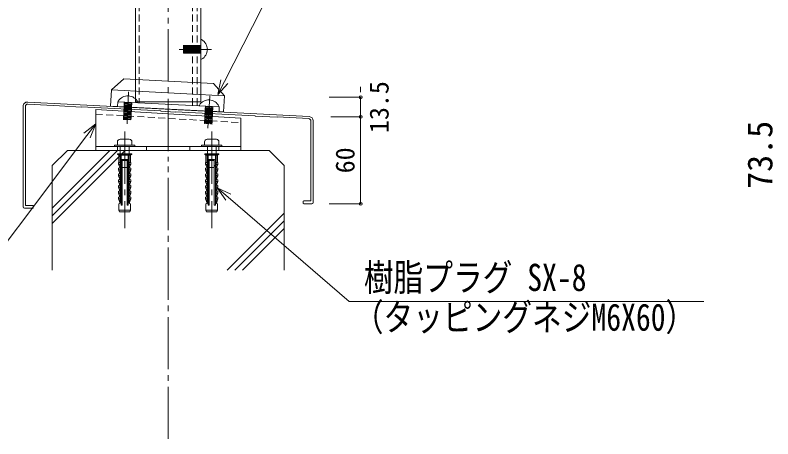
# Model space of a CAD drawing. Units: millimetres at full size. Extents: x -3425 to 3421, y -1129 to 1133.
# Drawn here: x -2199 to -1677, y -771 to -479 of the extents above; entities that cross this region are included whole.
import ezdxf
from ezdxf.enums import TextEntityAlignment as Align

# ---------------------------------------------------------------- set-up
doc = ezdxf.new("R2010")
doc.units = ezdxf.units.MM
doc.header["$LTSCALE"] = 4
doc.header["$PDMODE"] = 32
doc.header["$PDSIZE"] = 2
doc.linetypes.add('CHAIN2', pattern=[12, 9, -1, 1, -1])
doc.linetypes.add('DASHED1', pattern=[1.8, 1.2, -0.6])
for name, color, linetype, lineweight in [('0-0_0', 7, 'Continuous', 18), ('0-1_1手摺寸法', 3, 'Continuous', 9), ('0-3_2躯体線', 4, 'Continuous', 9), ('0-4_3中心線', 2, 'CHAIN2', 18), ('0-5_41ｱﾙﾐ', 6, 'Continuous', 18), ('0-6_42ｱﾙﾐ部品', 6, 'Continuous', 18), ('0-A__0-1_一般図', 7, 'Continuous', 18), ('1-1_TOURISIN', 1, 'CHAIN2', 18), ('1-5_笠木', 3, 'Continuous', 18), ('1-7_寸法', 4, 'Continuous', 9)]:
    doc.layers.add(name, color=color, linetype=linetype, lineweight=lineweight)
doc.styles.add('ＭＳ ゴシック', font='')
doc.styles.get('ＭＳ ゴシック').set_extended_font_data('MS Gothic')

msp = doc.modelspace()

# ---------------------------------------------------------------- linework, layer by layer
at = {"layer": '0-0_0'}
for p, q in [((-2116.399, -10.416), (-2116.398, -538.706)), ((-2071.39, -10.416), (-2071.389, -538.706)), ((-2116.398, -538.706), (-2071.389, -538.706))]:
    msp.add_line(p, q, dxfattribs=at)
for points in [[(-2059.732, -533.676), (-2055.201, -524.761), (-2009.766, -435.372), (-1909.933, -435.372)], [(-2052.812, -525.976), (-2059.732, -533.676), (-2057.59, -523.547)], [(-2143.908, -553.908), (-2149.915, -561.903), (-2245.046, -688.528), (-2522.591, -688.528)], [(-2147.772, -563.512), (-2143.908, -553.908), (-2152.057, -560.294)], [(-2050.741, -602.535), (-2060.061, -598.027), (-2054.243, -606.591)], [(-2060.061, -598.027), (-2052.492, -604.563), (-1969.258, -676.438), (-1724.659, -676.438)]]:
    msp.add_lwpolyline(points, dxfattribs=at)
at = {"layer": '0-1_1手摺寸法', "lineweight": 18}
for p, q in [((-1961.248, -531.982), (-1961.248, -528.382)), ((-1982.908, -535.582), (-1961.248, -535.582)), ((-1961.248, -549.082), (-1961.248, -535.582)), ((-1961.248, -535.582), (-1961.248, -549.082)), ((-1981.908, -549.082), (-1961.248, -549.082)), ((-1981.908, -549.082), (-1961.248, -549.082)), ((-1961.248, -549.082), (-1961.248, -609.082)), ((-1961.248, -605.482), (-1961.248, -552.682)), ((-1961.248, -552.682), (-1961.248, -556.282)), ((-1982.908, -609.082), (-1961.248, -609.082))]:
    msp.add_line(p, q, dxfattribs=at)
at = {"layer": '0-1_1手摺寸法'}
for p in [(-1961.248, -535.582), (-1961.248, -549.082), (-1961.248, -609.082)]:
    msp.add_point(p, dxfattribs=at)
at = {"layer": '0-3_2躯体線'}
for p, q in [((-2071.394, -509.303), (-2071.394, -495.803)), ((-2070.894, -495.803), (-2071.394, -495.803)), ((-2083.432, -499.753), (-2082.776, -505.353)), ((-2083.394, -505.053), (-2083.394, -500.053)), ((-2071.394, -500.053), (-2083.394, -500.053)), ((-2082.929, -499.753), (-2082.272, -505.353)), ((-2082.426, -499.753), (-2081.769, -505.353)), ((-2081.922, -499.753), (-2081.265, -505.353)), ((-2081.419, -499.753), (-2080.762, -505.353)), ((-2080.915, -499.753), (-2080.258, -505.353)), ((-2080.412, -499.753), (-2079.755, -505.353)), ((-2079.908, -499.753), (-2079.252, -505.353)), ((-2079.405, -499.753), (-2078.748, -505.353)), ((-2078.902, -499.753), (-2078.245, -505.353)), ((-2078.398, -499.753), (-2077.741, -505.353)), ((-2077.895, -499.753), (-2077.238, -505.353)), ((-2077.391, -499.753), (-2076.734, -505.353)), ((-2076.888, -499.753), (-2076.231, -505.353)), ((-2076.384, -499.753), (-2075.728, -505.353)), ((-2075.881, -499.753), (-2075.224, -505.353)), ((-2075.378, -499.753), (-2074.721, -505.353)), ((-2074.874, -499.753), (-2074.217, -505.353)), ((-2074.371, -499.753), (-2073.714, -505.353)), ((-2073.867, -499.753), (-2073.21, -505.353)), ((-2073.364, -499.753), (-2072.707, -505.353)), ((-2072.86, -499.753), (-2072.204, -505.353)), ((-2072.357, -499.753), (-2071.7, -505.353)), ((-2071.854, -499.753), (-2071.394, -503.676)), ((-2086.334, -502.553), (-2064.077, -502.553)), ((-2071.394, -505.053), (-2083.394, -505.053)), ((-2070.894, -509.303), (-2071.394, -509.303)), ((-2122.3, -554.024), (-2121.245, -531.793)), ((-2066.483, -556.808), (-2065.321, -534.582)), ((-2128.311, -538.282), (-2128.334, -538.781)), ((-2114.85, -539.421), (-2128.334, -538.781)), ((-2124.089, -538.982), (-2124.658, -550.969)), ((-2124.602, -543.451), (-2118.977, -543.06)), ((-2124.578, -542.948), (-2118.953, -542.557)), ((-2124.554, -542.445), (-2118.929, -542.054)), ((-2124.53, -541.942), (-2118.905, -541.552)), ((-2124.506, -541.439), (-2118.881, -541.048)), ((-2124.482, -540.936), (-2118.858, -540.546)), ((-2124.458, -540.434), (-2118.834, -540.043)), ((-2124.434, -539.931), (-2118.81, -539.54)), ((-2124.411, -539.428), (-2120.47, -539.154)), ((-2119.095, -539.22), (-2119.664, -551.206)), ((-2114.826, -538.922), (-2114.85, -539.421)), ((-2072.418, -541.036), (-2072.444, -541.536)), ((-2072.444, -541.536), (-2058.962, -542.24)), ((-2068.2, -541.758), (-2068.826, -553.741)), ((-2063.01, -544.002), (-2068.568, -543.054)), ((-2062.983, -543.499), (-2068.541, -542.551)), ((-2062.957, -542.996), (-2068.515, -542.048)), ((-2062.931, -542.494), (-2066.824, -541.829)), ((-2063.206, -542.018), (-2063.833, -554.002)), ((-2058.936, -541.741), (-2058.962, -542.24)), ((-2124.84, -548.479), (-2119.215, -548.089)), ((-2124.816, -547.976), (-2119.192, -547.586)), ((-2124.792, -547.474), (-2119.168, -547.083)), ((-2124.769, -546.971), (-2119.144, -546.58)), ((-2124.745, -546.468), (-2119.12, -546.077)), ((-2124.721, -545.965), (-2119.096, -545.574)), ((-2124.697, -545.462), (-2119.072, -545.072)), ((-2124.673, -544.959), (-2119.048, -544.569)), ((-2124.649, -544.456), (-2119.024, -544.066)), ((-2124.626, -543.954), (-2119.001, -543.563)), ((-2063.272, -549.029), (-2068.83, -548.081)), ((-2063.246, -548.526), (-2068.804, -547.578)), ((-2063.22, -548.024), (-2068.778, -547.076)), ((-2063.194, -547.521), (-2068.752, -546.573)), ((-2063.167, -547.018), (-2068.725, -546.07)), ((-2063.141, -546.516), (-2068.699, -545.567)), ((-2063.115, -546.013), (-2068.673, -545.064)), ((-2063.088, -545.51), (-2068.646, -544.562)), ((-2063.062, -545.008), (-2068.62, -544.059)), ((-2063.036, -544.505), (-2068.594, -543.556)), ((-2124.96, -550.994), (-2119.335, -550.603)), ((-2124.936, -550.491), (-2119.311, -550.1)), ((-2124.912, -549.988), (-2119.287, -549.597)), ((-2124.888, -549.485), (-2119.263, -549.094)), ((-2124.864, -548.982), (-2119.239, -548.592)), ((-2119.664, -551.206), (-2124.658, -550.969)), ((-2063.535, -554.057), (-2069.093, -553.108)), ((-2063.509, -553.554), (-2069.067, -552.606)), ((-2063.483, -553.051), (-2069.041, -552.103)), ((-2063.456, -552.548), (-2069.014, -551.6)), ((-2063.43, -552.046), (-2068.988, -551.098)), ((-2063.404, -551.543), (-2068.962, -550.595)), ((-2063.378, -551.04), (-2068.936, -550.092)), ((-2063.351, -550.538), (-2068.909, -549.589)), ((-2063.325, -550.035), (-2068.883, -549.086)), ((-2063.299, -549.532), (-2068.857, -548.584)), ((-2068.826, -553.741), (-2063.833, -554.002)), ((-2163.402, -572.206), (-2173.908, -582.712)), ((-2173.908, -617.33), (-2128.784, -572.206)), ((-2173.908, -612.036), (-2134.078, -572.206)), ((-2173.908, -622.623), (-2123.49, -572.206)), ((-2163.402, -572.206), (-2024.415, -572.206)), ((-2024.415, -572.206), (-2013.908, -582.712)), ((-2173.908, -654.959), (-2173.908, -582.712)), ((-2013.908, -654.959), (-2013.908, -582.712)), ((-2053.345, -654.959), (-2013.908, -615.522)), ((-2048.051, -654.959), (-2013.908, -620.816)), ((-2042.758, -654.959), (-2013.908, -626.11))]:
    msp.add_line(p, q, dxfattribs=at)
for centre, start, end in [((-2074.589, -502.553), 298.699, 61.301), ((-2121.744, -542.293), 25.982, 148.584), ((-2065.87, -545.079), 25.706, 148.309)]:
    msp.add_arc(centre, 7.695, start, end, dxfattribs=at)
at = {"layer": '0-4_3中心線'}
msp.add_line((-2093.916, 615.322), (-2093.908, -579.792), dxfattribs=at)
at = {"layer": '0-5_41ｱﾙﾐ', "linetype": 'DASHED1'}
for p, q in [((-2113.908, -384.948), (-2113.908, -539.484)), ((-2077.108, -384.948), (-2077.108, -541.319)), ((-2073.908, -384.948), (-2073.908, -541.479)), ((-2143.908, -547.174), (-2043.908, -553.132))]:
    msp.add_line(p, q, dxfattribs=at)
at = {"layer": '0-5_41ｱﾙﾐ'}
for p, q in [((-2128.764, -541.947), (-2128.604, -538.751)), ((-2128.604, -538.751), (-2058.691, -542.238)), ((-2058.857, -545.574), (-2058.691, -542.238)), ((-2143.908, -543.971), (-2043.908, -549.924)), ((-2143.908, -572.206), (-2143.908, -543.971)), ((-2043.908, -572.206), (-2043.908, -549.924)), ((-2043.908, -569.576), (-2143.908, -569.576)), ((-2043.908, -572.206), (-2143.908, -572.206))]:
    msp.add_line(p, q, dxfattribs=at)
at = {"layer": '0-6_42ｱﾙﾐ部品'}
msp.add_line((-2132.997, -530.458), (-2055.107, -534.603), dxfattribs=at)
msp.add_lwpolyline([(-2093.908, -524.527), (-2124.583, -522.894), (-2132.997, -530.458), (-2133.595, -541.696), (-2055.7, -545.738), (-2055.107, -534.603), (-2062.671, -526.189)], close=True, dxfattribs=at)
at = {"layer": '0-A__0-1_一般図', "color": 3, "linetype": 'DASHED1'}
for p, q in [((-2128.908, -569.576), (-2128.908, -572.206)), ((-2108.908, -569.576), (-2108.908, -572.206)), ((-2078.908, -569.576), (-2078.908, -572.206)), ((-2058.908, -569.576), (-2058.908, -572.206))]:
    msp.add_line(p, q, dxfattribs=at)
at = {"layer": '1-1_TOURISIN'}
msp.add_line((-2093.908, -771.254), (-2093.908, -579.792), dxfattribs=at)
at = {"layer": '1-5_笠木'}
for p, q in [((-2193.908, -541.865), (-2193.908, -611.206)), ((-2192.308, -541.876), (-2192.308, -610.206)), ((-2190.753, -538.869), (-1996.753, -548.934)), ((-2190.625, -540.278), (-2168.908, -541.404)), ((-2168.908, -541.605), (-2168.908, -541.404)), ((-2168.908, -541.605), (-2153.908, -542.383)), ((-2153.908, -542.383), (-2153.908, -542.183)), ((-2153.908, -542.183), (-2098.908, -545.036)), ((-2098.908, -545.237), (-2098.908, -545.036)), ((-2098.908, -545.237), (-2088.908, -545.756)), ((-2088.908, -545.756), (-2088.908, -545.555)), ((-2088.908, -545.555), (-2033.908, -548.409)), ((-2033.908, -548.609), (-2033.908, -548.409)), ((-2033.908, -548.609), (-2018.908, -549.387)), ((-2018.908, -549.387), (-2018.908, -549.187)), ((-2018.908, -549.187), (-1997.025, -550.322)), ((-1995.508, -551.92), (-1995.508, -607.082)), ((-1993.908, -551.93), (-1993.908, -608.082)), ((-2192.308, -610.206), (-2187.408, -610.206)), ((-2186.908, -610.706), (-2186.908, -611.706)), ((-2000.908, -607.582), (-2000.908, -608.582)), ((-2000.408, -607.082), (-1995.508, -607.082)), ((-2000.408, -609.082), (-1994.908, -609.082)), ((-2192.908, -612.206), (-2187.408, -612.206))]:
    msp.add_line(p, q, dxfattribs=at)
for centre, radius, start, end in [((-2190.908, -541.865), 3, 87.03, 180), ((-2190.708, -541.876), 1.6, 87.03, 180), ((-1997.108, -551.92), 1.6, 0, 87.03), ((-1996.908, -551.93), 3, 0, 87.03), ((-2187.408, -610.706), 0.5, 0, 90), ((-2000.408, -607.582), 0.5, 90, 180), ((-2000.408, -608.582), 0.5, 180, 270), ((-1994.908, -608.082), 1, 270, 0), ((-2192.908, -611.206), 1, 180, 270), ((-2187.408, -611.706), 0.5, 270, 0)]:
    msp.add_arc(centre, radius, start, end, dxfattribs=at)
at = {"layer": '1-7_寸法', "color": 1, "linetype": 'CHAIN2', "lineweight": 18}
for p, q in [((-2123.916, -559.206), (-2123.916, -626.003)), ((-2063.9, -559.206), (-2063.9, -626.003))]:
    msp.add_line(p, q, dxfattribs=at)
at = {"layer": '1-7_寸法'}
for p, q in [((-2116.909, -568.576), (-2130.909, -568.576)), ((-2130.909, -568.576), (-2130.909, -569.576)), ((-2128.909, -568.576), (-2128.909, -566.376)), ((-2127.109, -564.576), (-2120.709, -564.576)), ((-2118.909, -566.376), (-2118.909, -568.576)), ((-2070.908, -568.576), (-2056.908, -568.576)), ((-2068.908, -566.376), (-2068.908, -568.576)), ((-2060.708, -564.576), (-2067.108, -564.576)), ((-2058.908, -568.576), (-2058.908, -566.376)), ((-2056.908, -568.576), (-2056.908, -569.576)), ((-2126.909, -569.576), (-2126.909, -574.576)), ((-2120.909, -569.576), (-2120.909, -574.576)), ((-2066.908, -569.576), (-2066.908, -574.576)), ((-2060.908, -569.576), (-2060.908, -574.576)), ((-2119.059, -574.576), (-2128.773, -574.576)), ((-2128.773, -575.076), (-2128.773, -574.576)), ((-2119.059, -575.076), (-2128.773, -575.076)), ((-2128.773, -575.076), (-2127.916, -575.433)), ((-2127.916, -580.576), (-2127.916, -575.433)), ((-2127.066, -575.433), (-2127.916, -575.433)), ((-2127.316, -575.076), (-2126.416, -575.433)), ((-2127.316, -575.076), (-2127.066, -575.433)), ((-2127.066, -608.342), (-2127.066, -575.433)), ((-2121.416, -575.433), (-2126.416, -575.433)), ((-2126.416, -609.701), (-2126.416, -575.433)), ((-2121.988, -578.576), (-2125.845, -578.576)), ((-2125.666, -609.701), (-2125.666, -578.576)), ((-2122.166, -579.148), (-2125.666, -579.148)), ((-2122.166, -609.701), (-2122.166, -578.576)), ((-2120.516, -575.076), (-2121.416, -575.433)), ((-2121.416, -609.701), (-2121.416, -575.433)), ((-2120.516, -575.076), (-2120.766, -575.433)), ((-2119.916, -575.433), (-2120.766, -575.433)), ((-2120.766, -608.342), (-2120.766, -575.433)), ((-2119.059, -575.076), (-2119.916, -575.433)), ((-2119.916, -580.576), (-2119.916, -575.433)), ((-2119.059, -574.576), (-2119.059, -575.076)), ((-2068.757, -574.576), (-2059.043, -574.576)), ((-2068.757, -574.576), (-2068.757, -575.076)), ((-2068.757, -575.076), (-2059.043, -575.076)), ((-2068.757, -575.076), (-2067.9, -575.433)), ((-2067.9, -575.433), (-2067.05, -575.433)), ((-2067.9, -580.576), (-2067.9, -575.433)), ((-2067.3, -575.076), (-2067.05, -575.433)), ((-2067.3, -575.076), (-2066.4, -575.433)), ((-2067.05, -608.342), (-2067.05, -575.433)), ((-2066.4, -575.433), (-2061.4, -575.433)), ((-2066.4, -609.701), (-2066.4, -575.433)), ((-2065.828, -578.576), (-2061.971, -578.576)), ((-2065.65, -609.701), (-2065.65, -578.576)), ((-2065.65, -579.148), (-2062.15, -579.148)), ((-2062.15, -609.701), (-2062.15, -578.576)), ((-2060.5, -575.076), (-2061.4, -575.433)), ((-2061.4, -609.701), (-2061.4, -575.433)), ((-2060.5, -575.076), (-2060.75, -575.433)), ((-2060.75, -608.342), (-2060.75, -575.433)), ((-2060.75, -575.433), (-2059.9, -575.433)), ((-2059.043, -575.076), (-2059.9, -575.433)), ((-2059.9, -580.576), (-2059.9, -575.433)), ((-2059.043, -575.076), (-2059.043, -574.576)), ((-2127.382, -584.246), (-2128.216, -584.576)), ((-2128.216, -585.719), (-2128.216, -584.576)), ((-2127.366, -581.915), (-2128.166, -581.915)), ((-2127.122, -584.01), (-2128.166, -581.915)), ((-2126.416, -582.576), (-2125.666, -582.576)), ((-2126.416, -583.076), (-2125.666, -583.076)), ((-2122.166, -584.148), (-2125.666, -584.148)), ((-2121.416, -582.576), (-2122.166, -582.576)), ((-2121.416, -583.076), (-2122.166, -583.076)), ((-2120.711, -584.01), (-2119.666, -581.915)), ((-2120.466, -581.915), (-2119.666, -581.915)), ((-2120.45, -584.246), (-2119.616, -584.576)), ((-2119.616, -585.719), (-2119.616, -584.576)), ((-2067.366, -584.246), (-2068.2, -584.576)), ((-2068.2, -585.719), (-2068.2, -584.576)), ((-2067.35, -581.915), (-2068.15, -581.915)), ((-2067.105, -584.01), (-2068.15, -581.915)), ((-2066.4, -582.576), (-2065.65, -582.576)), ((-2066.4, -583.076), (-2065.65, -583.076)), ((-2065.65, -584.148), (-2062.15, -584.148)), ((-2061.4, -582.576), (-2062.15, -582.576)), ((-2061.4, -583.076), (-2062.15, -583.076)), ((-2060.694, -584.01), (-2059.65, -581.915)), ((-2060.45, -581.915), (-2059.65, -581.915)), ((-2060.434, -584.246), (-2059.6, -584.576)), ((-2059.6, -585.719), (-2059.6, -584.576)), ((-2127.366, -585.719), (-2128.216, -585.719)), ((-2127.22, -588.142), (-2128.216, -585.719)), ((-2127.382, -588.246), (-2128.216, -588.576)), ((-2128.216, -589.719), (-2128.216, -588.576)), ((-2127.366, -589.719), (-2128.216, -589.719)), ((-2127.262, -592.178), (-2128.216, -589.719)), ((-2120.612, -588.142), (-2119.616, -585.719)), ((-2120.57, -592.178), (-2119.616, -589.719)), ((-2120.466, -585.719), (-2119.616, -585.719)), ((-2120.466, -589.719), (-2119.616, -589.719)), ((-2120.45, -588.246), (-2119.616, -588.576)), ((-2119.616, -589.719), (-2119.616, -588.576)), ((-2067.35, -585.719), (-2068.2, -585.719)), ((-2067.204, -588.142), (-2068.2, -585.719)), ((-2067.366, -588.246), (-2068.2, -588.576)), ((-2068.2, -589.719), (-2068.2, -588.576)), ((-2067.35, -589.719), (-2068.2, -589.719)), ((-2067.246, -592.178), (-2068.2, -589.719)), ((-2060.596, -588.142), (-2059.6, -585.719)), ((-2060.554, -592.178), (-2059.6, -589.719)), ((-2060.45, -585.719), (-2059.6, -585.719)), ((-2060.45, -589.719), (-2059.6, -589.719)), ((-2060.434, -588.246), (-2059.6, -588.576)), ((-2059.6, -589.719), (-2059.6, -588.576)), ((-2127.382, -592.246), (-2128.216, -592.576)), ((-2128.216, -593.719), (-2128.216, -592.576)), ((-2127.366, -593.719), (-2128.216, -593.719)), ((-2127.262, -596.178), (-2128.216, -593.719)), ((-2120.57, -596.178), (-2119.616, -593.719)), ((-2120.466, -593.719), (-2119.616, -593.719)), ((-2120.45, -592.246), (-2119.616, -592.576)), ((-2119.616, -593.719), (-2119.616, -592.576)), ((-2067.366, -592.246), (-2068.2, -592.576)), ((-2068.2, -593.719), (-2068.2, -592.576)), ((-2067.35, -593.719), (-2068.2, -593.719)), ((-2067.246, -596.178), (-2068.2, -593.719)), ((-2060.554, -596.178), (-2059.6, -593.719)), ((-2060.45, -593.719), (-2059.6, -593.719)), ((-2060.434, -592.246), (-2059.6, -592.576)), ((-2059.6, -593.719), (-2059.6, -592.576)), ((-2127.382, -596.246), (-2128.216, -596.576)), ((-2128.216, -597.719), (-2128.216, -596.576)), ((-2127.366, -597.719), (-2128.216, -597.719)), ((-2127.262, -600.178), (-2128.216, -597.719)), ((-2127.382, -600.246), (-2128.216, -600.576)), ((-2128.216, -601.719), (-2128.216, -600.576)), ((-2120.57, -600.178), (-2119.616, -597.719)), ((-2120.466, -597.719), (-2119.616, -597.719)), ((-2120.45, -596.246), (-2119.616, -596.576)), ((-2120.45, -600.246), (-2119.616, -600.576)), ((-2119.616, -597.719), (-2119.616, -596.576)), ((-2119.616, -601.719), (-2119.616, -600.576)), ((-2067.366, -596.246), (-2068.2, -596.576)), ((-2068.2, -597.719), (-2068.2, -596.576)), ((-2067.35, -597.719), (-2068.2, -597.719)), ((-2067.246, -600.178), (-2068.2, -597.719)), ((-2067.366, -600.246), (-2068.2, -600.576)), ((-2068.2, -601.719), (-2068.2, -600.576)), ((-2060.554, -600.178), (-2059.6, -597.719)), ((-2060.45, -597.719), (-2059.6, -597.719)), ((-2060.434, -596.246), (-2059.6, -596.576)), ((-2060.434, -600.246), (-2059.6, -600.576)), ((-2059.6, -597.719), (-2059.6, -596.576)), ((-2059.6, -601.719), (-2059.6, -600.576)), ((-2127.366, -601.719), (-2128.216, -601.719)), ((-2127.262, -604.178), (-2128.216, -601.719)), ((-2127.382, -604.246), (-2128.216, -604.576)), ((-2128.216, -605.719), (-2128.216, -604.576)), ((-2127.366, -605.719), (-2128.216, -605.719)), ((-2127.115, -608.558), (-2128.216, -605.719)), ((-2120.717, -608.558), (-2119.616, -605.719)), ((-2120.57, -604.178), (-2119.616, -601.719)), ((-2120.466, -601.719), (-2119.616, -601.719)), ((-2120.466, -605.719), (-2119.616, -605.719)), ((-2120.45, -604.246), (-2119.616, -604.576)), ((-2119.616, -605.719), (-2119.616, -604.576)), ((-2067.35, -601.719), (-2068.2, -601.719)), ((-2067.246, -604.178), (-2068.2, -601.719)), ((-2067.366, -604.246), (-2068.2, -604.576)), ((-2068.2, -605.719), (-2068.2, -604.576)), ((-2067.35, -605.719), (-2068.2, -605.719)), ((-2067.099, -608.558), (-2068.2, -605.719)), ((-2060.701, -608.558), (-2059.6, -605.719)), ((-2060.554, -604.178), (-2059.6, -601.719)), ((-2060.45, -601.719), (-2059.6, -601.719)), ((-2060.45, -605.719), (-2059.6, -605.719)), ((-2060.434, -604.246), (-2059.6, -604.576)), ((-2059.6, -605.719), (-2059.6, -604.576)), ((-2127.916, -609.076), (-2127.342, -608.789)), ((-2127.916, -613.433), (-2127.916, -609.076)), ((-2119.916, -609.076), (-2120.49, -608.789)), ((-2119.916, -613.433), (-2119.916, -609.076)), ((-2067.9, -609.076), (-2067.326, -608.789)), ((-2067.9, -613.433), (-2067.9, -609.076)), ((-2059.9, -609.076), (-2060.474, -608.789)), ((-2059.9, -613.433), (-2059.9, -609.076)), ((-2119.916, -613.433), (-2127.916, -613.433)), ((-2127.524, -614.576), (-2127.916, -613.433)), ((-2120.309, -614.576), (-2127.524, -614.576)), ((-2119.916, -613.433), (-2120.309, -614.576)), ((-2067.9, -613.433), (-2059.9, -613.433)), ((-2067.9, -613.433), (-2067.508, -614.576)), ((-2067.508, -614.576), (-2060.292, -614.576)), ((-2060.292, -614.576), (-2059.9, -613.433))]:
    msp.add_line(p, q, dxfattribs=at)
for points in [[(-2116.909, -568.576), (-2116.909, -569.576), (-2130.909, -569.576)], [(-2070.908, -568.576), (-2070.908, -569.576), (-2056.908, -569.576)], [(-2128.166, -581.915), (-2128.166, -580.576), (-2127.066, -580.576)], [(-2119.666, -581.915), (-2119.666, -580.576), (-2120.766, -580.576)], [(-2068.15, -581.915), (-2068.15, -580.576), (-2067.05, -580.576)], [(-2059.65, -581.915), (-2059.65, -580.576), (-2060.75, -580.576)]]:
    msp.add_lwpolyline(points, dxfattribs=at)
for centre, radius, start, end in [((-2127.109, -566.376), 1.8, 90, 180), ((-2120.709, -566.376), 1.8, 0, 90), ((-2067.108, -566.376), 1.8, 90, 180), ((-2060.708, -566.376), 1.8, 0, 90), ((-2125.845, -579.148), 0.572, 90, 180), ((-2121.988, -579.148), 0.572, 0, 90), ((-2065.828, -579.148), 0.572, 90, 180), ((-2061.971, -579.148), 0.572, 0, 90), ((-2127.566, -583.781), 0.5, 291.606, 0), ((-2127.366, -581.615), 0.3, 270, 0), ((-2120.466, -581.615), 0.3, 180, 270), ((-2120.266, -583.781), 0.5, 180, 248.394), ((-2067.55, -583.781), 0.5, 291.606, 0), ((-2067.35, -581.615), 0.3, 270, 0), ((-2060.45, -581.615), 0.3, 180, 270), ((-2060.25, -583.781), 0.5, 180, 248.394), ((-2127.566, -587.781), 0.5, 291.606, 0), ((-2127.366, -585.419), 0.3, 270, 0), ((-2127.366, -589.419), 0.3, 270, 0), ((-2120.466, -585.419), 0.3, 180, 270), ((-2120.266, -587.781), 0.5, 180, 248.394), ((-2120.466, -589.419), 0.3, 180, 270), ((-2067.55, -587.781), 0.5, 291.606, 0), ((-2067.35, -585.419), 0.3, 270, 0), ((-2067.35, -589.419), 0.3, 270, 0), ((-2060.45, -585.419), 0.3, 180, 270), ((-2060.25, -587.781), 0.5, 180, 248.394), ((-2060.45, -589.419), 0.3, 180, 270), ((-2127.566, -591.781), 0.5, 291.606, 0), ((-2127.366, -593.419), 0.3, 270, 0), ((-2120.266, -591.781), 0.5, 180, 248.394), ((-2120.466, -593.419), 0.3, 180, 270), ((-2067.55, -591.781), 0.5, 291.606, 0), ((-2067.35, -593.419), 0.3, 270, 0), ((-2060.25, -591.781), 0.5, 180, 248.394), ((-2060.45, -593.419), 0.3, 180, 270), ((-2127.566, -595.781), 0.5, 291.606, 0), ((-2127.566, -599.781), 0.5, 291.606, 0), ((-2127.366, -597.419), 0.3, 270, 0), ((-2120.266, -595.781), 0.5, 180, 248.394), ((-2120.466, -597.419), 0.3, 180, 270), ((-2120.266, -599.781), 0.5, 180, 248.394), ((-2067.55, -595.781), 0.5, 291.606, 0), ((-2067.55, -599.781), 0.5, 291.606, 0), ((-2067.35, -597.419), 0.3, 270, 0), ((-2060.25, -595.781), 0.5, 180, 248.394), ((-2060.45, -597.419), 0.3, 180, 270), ((-2060.25, -599.781), 0.5, 180, 248.394), ((-2127.566, -603.781), 0.5, 291.606, 0), ((-2127.366, -601.419), 0.3, 270, 0), ((-2127.366, -605.419), 0.3, 270, 0), ((-2120.466, -601.419), 0.3, 180, 270), ((-2120.266, -603.781), 0.5, 180, 248.394), ((-2120.466, -605.419), 0.3, 180, 270), ((-2067.55, -603.781), 0.5, 291.606, 0), ((-2067.35, -601.419), 0.3, 270, 0), ((-2067.35, -605.419), 0.3, 270, 0), ((-2060.45, -601.419), 0.3, 180, 270), ((-2060.25, -603.781), 0.5, 180, 248.394), ((-2060.45, -605.419), 0.3, 180, 270), ((-2127.566, -608.342), 0.5, 296.565, 0), ((-2126.041, -609.701), 0.375, 180, 0), ((-2121.791, -609.701), 0.375, 180, 0), ((-2120.266, -608.342), 0.5, 180, 243.435), ((-2067.55, -608.342), 0.5, 296.565, 0), ((-2066.025, -609.701), 0.375, 180, 0), ((-2061.775, -609.701), 0.375, 180, 0), ((-2060.25, -608.342), 0.5, 180, 243.435)]:
    msp.add_arc(centre, radius, start, end, dxfattribs=at)

# ---------------------------------------------------------------- texts
at = {"layer": '0-0_0', "style": 'ＭＳ ゴシック', "width": 0.8}
for s, p in [('樹脂プラグ SX-8', (-1959.038, -674.901)), ('（タッピングネジM6X60）', (-1965.992, -702.282))]:
    msp.add_text(s, height=18.77, dxfattribs=at).set_placement(p, align=Align.BOTTOM_LEFT)
at = {"layer": '0-1_1手摺寸法', "style": 'ＭＳ ゴシック'}
for s, height, p in [('13.5', 13.14, (-1938.022, -560.252)), ('73.5', 17.27, (-1672.214, -598.829)), ('60', 13.14, (-1961.495, -588.042))]:
    msp.add_text(s, height=height, rotation=90, dxfattribs=at).set_placement(p, align=Align.BOTTOM_LEFT)

doc.saveas('drawing.dxf')
